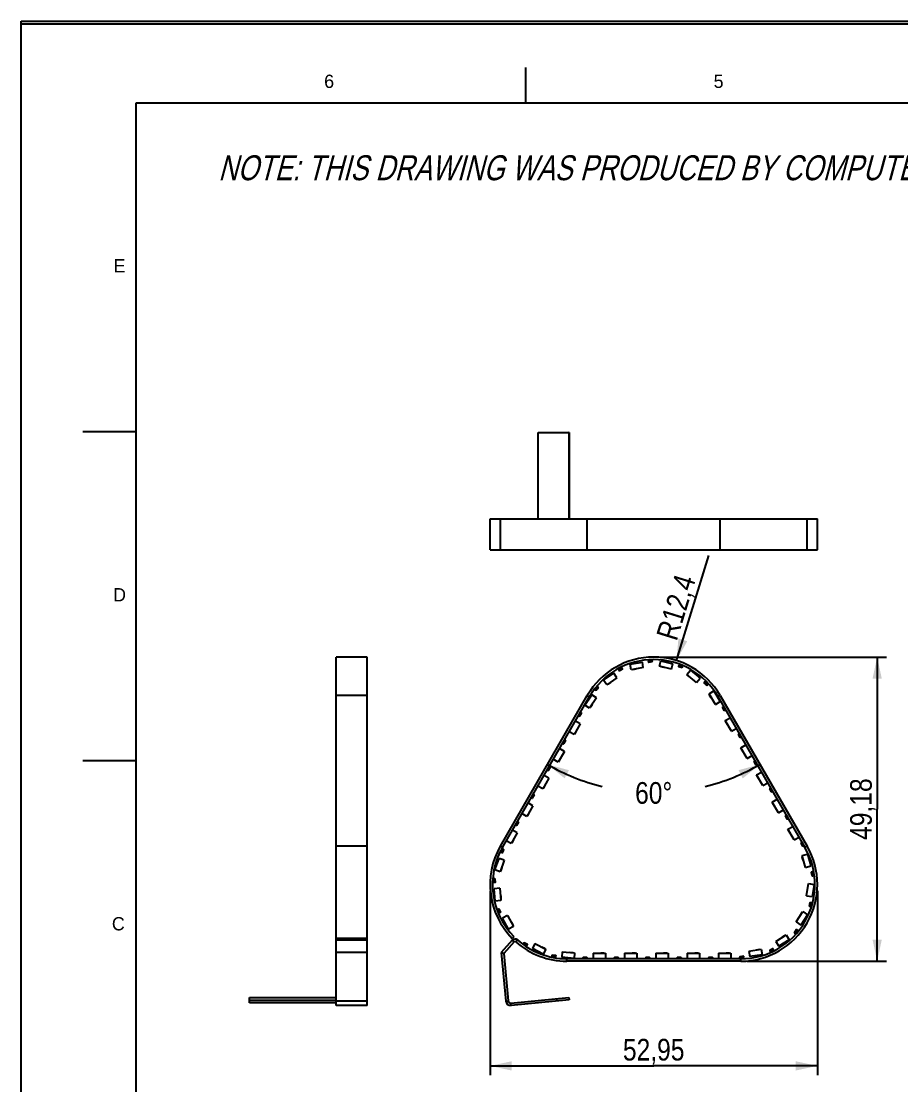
# Model space of a CAD drawing. Header units: millimetres. Extents: x 0 to 432, y 0 to 279.
# Drawn here: x 0 to 142.3, y 107.4 to 279.4 of the extents above; entities that cross this region are included whole.
import ezdxf

# ---------------------------------------------------------------- set-up
doc = ezdxf.new("R2010")
doc.units = ezdxf.units.MM
doc.header["$LTSCALE"] = 23.749
doc.layers.get('0').update_dxf_attribs({"linetype": 'CONTINUOUS'})
doc.styles.get("Standard").update_dxf_attribs({"font": 'txt', "width": 0.85})
doc.styles.add('TEXTSTYLE_2', font='txt', dxfattribs={"width": 0.8})
doc.styles.add('TEXTSTYLE_3', font='txt')
doc.dimstyles.new('DIMSTYLE_1', dxfattribs={"dimtxt": 3.5, "dimasz": 3.5, "dimexe": 0.18, "dimexo": 0.0625, "dimgap": 0.09, "dimtad": 1, "dimdsep": 46, "dimtxsty": 'STANDARD', "dimblk": '_FILLED', "dimblk1": '_FILLED', "dimblk2": '_FILLED', "dimcen": 0.09, "dimadec": 0, "dimazin": 0, "dimtp": 0.01, "dimtm": 0.01, "dimtfac": 1, "dimtofl": 0, "dimtmove": 0, "dimatfit": 3, "dimldrblk": '_FILLED', "dimfxl": 1, "dimtolj": 1, "dimarcsym": 0})
doc.dimstyles.new('DIMSTYLE_2', dxfattribs={"dimtxt": 3.5, "dimasz": 3.5, "dimexe": 0.18, "dimexo": 0.0625, "dimgap": 0.09, "dimtad": 0, "dimtih": 1, "dimtoh": 1, "dimdec": 1, "dimdsep": 46, "dimtxsty": 'STANDARD', "dimblk": '_FILLED', "dimblk1": '_FILLED', "dimblk2": '_FILLED', "dimcen": 0.09, "dimadec": 0, "dimazin": 0, "dimtp": 0.5, "dimtm": 0.5, "dimtfac": 1, "dimtdec": 1, "dimtofl": 0, "dimtmove": 0, "dimatfit": 3, "dimldrblk": '_FILLED', "dimfxl": 1, "dimtolj": 1, "dimarcsym": 0})
doc.dimstyles.new('DIMSTYLE_3', dxfattribs={"dimtxt": 3.5, "dimasz": 3.5, "dimexe": 0.18, "dimexo": 0.0625, "dimgap": 0.09, "dimtad": 1, "dimdsep": 46, "dimtxsty": 'STANDARD', "dimblk": '_FILLED', "dimblk1": '_FILLED', "dimblk2": '_FILLED', "dimcen": 0.09, "dimadec": 0, "dimazin": 0, "dimtp": 0.01, "dimtm": 0.01, "dimtfac": 1, "dimtofl": 0, "dimtmove": 0, "dimatfit": 3, "dimldrblk": '_FILLED', "dimfxl": 1, "dimtolj": 1, "dimarcsym": 0})

# ---------------------------------------------------------------- blocks, each defined once
blk = doc.blocks.new('_FILLED')
at = {"color": 0, "linetype": 'BYBLOCK'}
blk.add_solid([(0, 0), (-1, 0.214), (-1, -0.214)], dxfattribs=at)
blk = doc.blocks.new('*D0')
at = {"color": 2, "linetype": 'CONTINUOUS'}
for p, q in [((75.83, 138.81), (75.83, 108.98)), ((128.78, 138.81), (128.78, 108.98)), ((75.83, 110.48), (102.3, 110.48)), ((128.78, 110.48), (102.3, 110.48))]:
    blk.add_line(p, q, dxfattribs=at)
at = {"color": 2, "linetype": 'CONTINUOUS', "xscale": 3.5, "yscale": 3.5, "zscale": 3.5, "rotation": 180}
blk.add_blockref('_FILLED', (75.83, 110.48), dxfattribs=at)
at = {"color": 2, "linetype": 'CONTINUOUS', "xscale": 3.5, "yscale": 3.5, "zscale": 3.5}
blk.add_blockref('_FILLED', (128.78, 110.48), dxfattribs=at)
at = {"color": 2, "linetype": 'CONTINUOUS', "insert": (102.3, 114.85), "char_height": 3.5, "width": 14.875, "attachment_point": 2, "line_spacing_factor": 0.9}
blk.add_mtext('52,95', dxfattribs=at)
blk = doc.blocks.new('*D1')
at = {"color": 2, "linetype": 'CONTINUOUS'}
for p, q in [((103.3, 176.59), (139.95, 176.59)), ((138.45, 176.59), (138.45, 152)), ((138.45, 127.41), (138.45, 152)), ((117.38, 127.41), (139.95, 127.41))]:
    blk.add_line(p, q, dxfattribs=at)
at = {"color": 2, "linetype": 'CONTINUOUS', "xscale": 3.5, "yscale": 3.5, "zscale": 3.5}
for p, rotation in [((138.45, 176.59), 90), ((138.45, 127.41), 270)]:
    blk.add_blockref('_FILLED', p, dxfattribs=dict(at, rotation=rotation))
at = {"color": 2, "linetype": 'CONTINUOUS', "insert": (134.08, 152), "char_height": 3.5, "width": 14.875, "attachment_point": 2, "rotation": 90, "line_spacing_factor": 0.9}
blk.add_mtext('49,18', dxfattribs=at)
blk = doc.blocks.new('*D2')
at = {"color": 2, "linetype": 'CONTINUOUS'}
for start, end in [(240, 255.9514), (284.0486, 300)]:
    blk.add_arc((102.3, 188.99), 34.36, start, end, dxfattribs=at)
for points in [[(88.58, 158.3), (85.12, 159.23), (87.9, 156.97)], [(116.71, 156.97), (119.49, 159.23), (116.03, 158.3)]]:
    blk.add_solid(points, dxfattribs=at)
at = {"color": 2, "linetype": 'CONTINUOUS', "insert": (102.3, 156.37), "char_height": 3.5, "width": 8.2833, "attachment_point": 2, "line_spacing_factor": 0.9}
blk.add_mtext('60\\Fgdt;{\\Fgdt;~}', dxfattribs=at)
blk = doc.blocks.new('*D3')
at = {"color": 2, "linetype": 'CONTINUOUS'}
blk.add_line((105.98, 176.03), (111.24, 192.99), dxfattribs=at)
at = {"color": 2, "linetype": 'CONTINUOUS', "xscale": 3.5, "yscale": 3.5, "zscale": 3.5, "rotation": 252.756915064}
blk.add_blockref('_FILLED', (105.98, 176.03), dxfattribs=at)
at = {"color": 2, "linetype": 'CONTINUOUS', "insert": (102.66, 180.08), "char_height": 3.5, "width": 14.875, "attachment_point": 1, "rotation": 72.7569, "line_spacing_factor": 0.9}
blk.add_mtext('R12,4', dxfattribs=at)

msp = doc.modelspace()

# ---------------------------------------------------------------- linework, layer by layer
at = {"color": 7, "linetype": 'CONTINUOUS'}
for p, q in [((0, 0), (0, 279.4)), ((0, 279.4), (431.8, 279.4)), ((0, 279), (420, 279)), ((81.566, 271.94), (81.566, 266.198)), ((18.566, 15.198), (18.566, 266.198)), ((18.566, 266.198), (400.766, 266.198)), ((18.566, 212.998), (9.953, 212.998)), ((88.607, 212.923), (88.569, 212.923)), ((88.607, 212.923), (88.607, 198.923)), ((98.492, 175.431), (100.463, 175.773)), ((98.647, 174.535), (98.492, 175.431)), ((100.618, 174.876), (100.463, 175.773)), ((101.45, 175.929), (102.042, 176.031)), ((101.45, 175.929), (101.479, 175.761)), ((102.024, 176.043), (101.463, 175.946)), ((101.497, 175.749), (101.463, 175.946)), ((102.071, 175.863), (101.479, 175.761)), ((101.497, 175.749), (102.058, 175.846)), ((102.046, 175.842), (101.789, 175.797)), ((101.789, 175.799), (101.789, 175.797)), ((101.792, 175.8), (101.793, 175.798)), ((101.854, 175.811), (101.854, 175.809)), ((101.886, 175.816), (101.887, 175.814)), ((102.024, 176.043), (102.058, 175.846)), ((102.071, 175.863), (102.042, 176.031)), ((102.042, 175.843), (102.043, 175.841)), ((102.045, 175.844), (102.046, 175.842)), ((103.25, 175.121), (103.479, 176.002)), ((103.479, 176.002), (105.415, 175.498)), ((105.186, 174.617), (105.415, 175.498)), ((94.186, 172.851), (95.84, 173.976)), ((96.352, 173.224), (95.84, 173.976)), ((96.675, 174.526), (97.171, 174.864)), ((96.675, 174.526), (96.77, 174.386)), ((97.15, 174.868), (96.679, 174.547)), ((96.791, 174.382), (96.679, 174.547)), ((97.266, 174.723), (96.77, 174.386)), ((96.791, 174.382), (97.262, 174.702)), ((97.036, 174.549), (97.038, 174.547)), ((97.253, 174.693), (97.038, 174.547)), ((97.039, 174.55), (97.04, 174.549)), ((97.091, 174.586), (97.092, 174.584)), ((97.118, 174.604), (97.119, 174.603)), ((97.15, 174.868), (97.262, 174.702)), ((97.266, 174.723), (97.171, 174.864)), ((97.249, 174.693), (97.25, 174.691)), ((97.251, 174.695), (97.253, 174.693)), ((100.618, 174.876), (98.647, 174.535)), ((98.887, 174.546), (98.882, 174.575)), ((99.387, 174.633), (98.887, 174.546)), ((99.387, 174.633), (99.382, 174.662)), ((105.186, 174.617), (103.25, 175.121)), ((103.473, 175.032), (103.481, 175.061)), ((103.965, 174.904), (103.473, 175.032)), ((103.965, 174.904), (103.972, 174.933)), ((106.379, 175.232), (106.336, 175.067)), ((106.917, 174.916), (106.336, 175.067)), ((106.347, 175.049), (106.397, 175.243)), ((106.347, 175.049), (106.898, 174.906)), ((106.379, 175.232), (106.959, 175.081)), ((106.949, 175.099), (106.397, 175.243)), ((106.634, 174.974), (106.633, 174.972)), ((106.885, 174.907), (106.633, 174.972)), ((106.637, 174.973), (106.637, 174.972)), ((106.698, 174.958), (106.697, 174.956)), ((106.73, 174.949), (106.729, 174.948)), ((106.882, 174.91), (106.882, 174.908)), ((106.886, 174.909), (106.885, 174.907)), ((106.949, 175.099), (106.898, 174.906)), ((106.917, 174.916), (106.959, 175.081)), ((107.684, 173.753), (108.256, 174.46)), ((109.238, 172.494), (107.684, 173.753)), ((108.256, 174.46), (109.811, 173.201)), ((94.698, 172.098), (94.186, 172.851)), ((96.352, 173.224), (94.698, 172.098)), ((94.912, 172.208), (94.895, 172.232)), ((95.332, 172.493), (94.912, 172.208)), ((95.332, 172.493), (95.315, 172.518)), ((107.85, 173.58), (107.869, 173.603)), ((108.245, 173.26), (107.85, 173.58)), ((108.245, 173.26), (108.264, 173.283)), ((109.238, 172.494), (109.811, 173.201)), ((110.579, 172.561), (110.472, 172.428)), ((110.938, 172.051), (110.472, 172.428)), ((110.474, 172.407), (110.6, 172.563)), ((110.474, 172.407), (110.917, 172.049)), ((110.579, 172.561), (111.045, 172.183)), ((111.043, 172.204), (110.6, 172.563)), ((110.705, 172.221), (110.703, 172.219)), ((110.905, 172.055), (110.703, 172.219)), ((110.707, 172.219), (110.706, 172.217)), ((110.756, 172.179), (110.754, 172.178)), ((110.781, 172.159), (110.78, 172.157)), ((110.904, 172.059), (110.903, 172.058)), ((110.907, 172.057), (110.905, 172.055)), ((111.043, 172.204), (110.917, 172.049)), ((110.938, 172.051), (111.045, 172.183)), ((91.176, 168.821), (92.288, 170.483)), ((91.565, 170.388), (91.912, 170.188)), ((93.044, 169.977), (92.288, 170.483)), ((93.169, 171.801), (92.852, 171.327)), ((93.018, 171.216), (92.852, 171.327)), ((92.856, 171.306), (93.19, 171.805)), ((92.856, 171.306), (92.997, 171.212)), ((93.331, 171.71), (92.997, 171.212)), ((93.018, 171.216), (93.335, 171.69)), ((93.169, 171.801), (93.335, 171.69)), ((93.183, 171.462), (93.185, 171.461)), ((93.329, 171.678), (93.185, 171.461)), ((93.185, 171.465), (93.187, 171.464)), ((93.331, 171.71), (93.19, 171.805)), ((93.22, 171.517), (93.221, 171.516)), ((93.238, 171.545), (93.24, 171.543)), ((93.326, 171.676), (93.328, 171.675)), ((93.328, 171.679), (93.329, 171.678)), ((111.248, 170.635), (112.023, 171.111)), ((112.296, 168.931), (111.248, 170.635)), ((111.347, 170.416), (111.372, 170.432)), ((111.613, 169.984), (111.347, 170.416)), ((112.023, 171.111), (113.071, 169.408)), ((113.043, 170.388), (112.696, 170.188)), ((77.839, 145.813), (91.912, 170.188)), ((91.932, 168.315), (91.176, 168.821)), ((93.044, 169.977), (91.932, 168.315)), ((92.372, 168.919), (92.089, 168.496)), ((92.372, 168.919), (92.347, 168.935)), ((111.613, 169.984), (111.639, 169.999)), ((112.296, 168.931), (113.071, 169.408)), ((112.696, 170.188), (126.769, 145.813)), ((113.432, 168.439), (113.602, 168.543)), ((113.582, 168.548), (113.437, 168.459)), ((113.582, 168.548), (113.896, 168.037)), ((113.901, 168.058), (113.602, 168.543)), ((90.15, 167.106), (90.45, 167.625)), ((90.15, 167.106), (90.297, 167.021)), ((90.317, 167.026), (90.157, 167.119)), ((90.597, 167.54), (90.297, 167.021)), ((90.317, 167.026), (90.602, 167.52)), ((90.442, 167.612), (90.602, 167.52)), ((90.597, 167.54), (90.45, 167.625)), ((90.466, 167.283), (90.467, 167.282)), ((90.597, 167.507), (90.467, 167.282)), ((90.467, 167.286), (90.469, 167.285)), ((90.499, 167.34), (90.5, 167.339)), ((90.515, 167.369), (90.517, 167.368)), ((90.594, 167.506), (90.596, 167.505)), ((90.596, 167.508), (90.597, 167.507)), ((92.089, 168.496), (92.064, 168.513)), ((113.432, 168.439), (113.731, 167.953)), ((113.751, 167.948), (113.437, 168.459)), ((113.588, 168.186), (113.586, 168.185)), ((113.722, 167.963), (113.586, 168.185)), ((113.589, 168.183), (113.588, 168.182)), ((113.622, 168.13), (113.62, 168.129)), ((113.639, 168.102), (113.638, 168.101)), ((113.722, 167.967), (113.72, 167.966)), ((113.724, 167.964), (113.722, 167.963)), ((113.901, 168.058), (113.731, 167.953)), ((113.751, 167.948), (113.896, 168.037)), ((90.425, 165.792), (89.425, 164.06)), ((90.425, 165.792), (89.637, 166.247)), ((113.876, 166.324), (114.665, 166.779)), ((114.876, 164.592), (113.876, 166.324)), ((113.97, 166.103), (113.995, 166.118)), ((114.224, 165.663), (113.97, 166.103)), ((114.224, 165.663), (114.249, 165.678)), ((89.425, 164.06), (88.637, 164.515)), ((89.569, 164.251), (89.544, 164.266)), ((89.823, 164.691), (89.569, 164.251)), ((89.823, 164.691), (89.798, 164.706)), ((114.876, 164.592), (115.665, 165.047)), ((115.999, 164.068), (116.159, 164.161)), ((115.999, 164.068), (116.284, 163.575)), ((116.152, 164.174), (116.004, 164.089)), ((116.304, 163.569), (116.004, 164.089)), ((116.147, 163.811), (116.145, 163.81)), ((116.275, 163.585), (116.145, 163.81)), ((116.149, 163.809), (116.147, 163.808)), ((116.152, 164.174), (116.452, 163.654)), ((116.18, 163.754), (116.178, 163.753)), ((116.197, 163.726), (116.195, 163.725)), ((116.276, 163.589), (116.274, 163.588)), ((116.277, 163.586), (116.275, 163.585)), ((116.444, 163.667), (116.284, 163.575)), ((116.304, 163.569), (116.452, 163.654)), ((87.851, 161.334), (87.062, 161.789)), ((87.575, 162.647), (87.875, 163.167)), ((87.575, 162.647), (87.723, 162.562)), ((87.743, 162.568), (87.583, 162.66)), ((88.023, 163.082), (87.723, 162.562)), ((87.743, 162.568), (88.028, 163.061)), ((87.868, 163.154), (88.028, 163.061)), ((88.023, 163.082), (87.875, 163.167)), ((87.891, 162.825), (87.893, 162.824)), ((88.023, 163.049), (87.893, 162.824)), ((87.893, 162.828), (87.895, 162.827)), ((87.924, 162.882), (87.926, 162.881)), ((87.941, 162.91), (87.943, 162.909)), ((88.02, 163.047), (88.022, 163.046)), ((88.022, 163.05), (88.023, 163.049)), ((116.413, 161.93), (117.202, 162.385)), ((117.413, 160.198), (116.413, 161.93)), ((116.507, 161.709), (116.533, 161.724)), ((116.761, 161.269), (116.507, 161.709)), ((86.851, 159.602), (86.062, 160.057)), ((87.851, 161.334), (86.851, 159.602)), ((87.249, 160.233), (86.995, 159.793)), ((87.249, 160.233), (87.224, 160.248)), ((116.761, 161.269), (116.787, 161.284)), ((117.413, 160.198), (118.202, 160.653)), ((18.566, 159.798), (9.953, 159.798)), ((85.075, 158.317), (85.375, 158.837)), ((85.075, 158.317), (85.223, 158.232)), ((85.243, 158.238), (85.083, 158.33)), ((85.523, 158.752), (85.223, 158.232)), ((85.243, 158.238), (85.528, 158.731)), ((85.368, 158.824), (85.528, 158.731)), ((85.523, 158.752), (85.375, 158.837)), ((85.391, 158.495), (85.393, 158.494)), ((85.523, 158.719), (85.393, 158.494)), ((85.393, 158.497), (85.395, 158.496)), ((85.424, 158.552), (85.426, 158.551)), ((85.441, 158.58), (85.443, 158.579)), ((85.52, 158.717), (85.522, 158.716)), ((85.522, 158.72), (85.523, 158.719)), ((86.995, 159.793), (86.97, 159.808)), ((118.536, 159.674), (118.696, 159.767)), ((118.536, 159.674), (118.821, 159.181)), ((118.689, 159.78), (118.541, 159.695)), ((118.841, 159.175), (118.541, 159.695)), ((118.684, 159.417), (118.682, 159.416)), ((118.813, 159.191), (118.682, 159.416)), ((118.686, 159.414), (118.684, 159.413)), ((118.689, 159.78), (118.989, 159.26)), ((118.717, 159.36), (118.715, 159.359)), ((118.734, 159.332), (118.732, 159.331)), ((118.813, 159.195), (118.811, 159.194)), ((118.814, 159.192), (118.813, 159.191)), ((118.981, 159.273), (118.821, 159.181)), ((118.841, 159.175), (118.989, 159.26)), ((85.351, 157.004), (84.351, 155.272)), ((85.351, 157.004), (84.562, 157.459)), ((118.951, 157.536), (119.739, 157.991)), ((119.951, 155.804), (118.951, 157.536)), ((119.044, 157.315), (119.07, 157.33)), ((119.298, 156.875), (119.044, 157.315)), ((119.298, 156.875), (119.324, 156.89)), ((84.351, 155.272), (83.562, 155.727)), ((84.495, 155.463), (84.47, 155.478)), ((84.749, 155.903), (84.495, 155.463)), ((84.749, 155.903), (84.724, 155.918)), ((119.951, 155.804), (120.739, 156.259)), ((121.073, 155.28), (121.233, 155.372)), ((121.073, 155.28), (121.358, 154.786)), ((121.226, 155.385), (121.078, 155.3)), ((121.378, 154.781), (121.078, 155.3)), ((121.221, 155.023), (121.22, 155.022)), ((121.35, 154.797), (121.22, 155.022)), ((121.223, 155.02), (121.221, 155.019)), ((121.226, 155.385), (121.526, 154.866)), ((121.254, 154.966), (121.252, 154.965)), ((121.271, 154.937), (121.269, 154.936)), ((121.35, 154.8), (121.348, 154.799)), ((121.351, 154.798), (121.35, 154.797)), ((121.518, 154.879), (121.358, 154.786)), ((121.378, 154.781), (121.526, 154.866)), ((82.501, 153.859), (82.801, 154.378)), ((82.501, 153.859), (82.649, 153.774)), ((82.669, 153.779), (82.509, 153.872)), ((82.949, 154.293), (82.649, 153.774)), ((82.669, 153.779), (82.954, 154.273)), ((82.794, 154.365), (82.954, 154.273)), ((82.949, 154.293), (82.801, 154.378)), ((82.817, 154.036), (82.819, 154.035)), ((82.949, 154.26), (82.819, 154.035)), ((82.819, 154.039), (82.821, 154.038)), ((82.85, 154.093), (82.852, 154.092)), ((82.867, 154.122), (82.869, 154.121)), ((82.946, 154.259), (82.948, 154.258)), ((82.947, 154.261), (82.949, 154.26)), ((121.488, 153.142), (122.276, 153.597)), ((122.488, 151.41), (121.488, 153.142)), ((82.776, 152.545), (81.776, 150.813)), ((82.175, 151.444), (81.921, 151.004)), ((82.776, 152.545), (81.988, 153)), ((82.175, 151.444), (82.149, 151.459)), ((121.581, 152.921), (121.607, 152.935)), ((121.835, 152.481), (121.581, 152.921)), ((121.835, 152.481), (121.861, 152.496)), ((122.488, 151.41), (123.276, 151.865)), ((79.964, 149.464), (80.264, 149.984)), ((80.412, 149.899), (80.112, 149.379)), ((80.132, 149.385), (80.417, 149.879)), ((80.257, 149.971), (80.417, 149.879)), ((80.412, 149.899), (80.264, 149.984)), ((80.28, 149.642), (80.282, 149.641)), ((80.412, 149.866), (80.282, 149.641)), ((80.282, 149.645), (80.284, 149.644)), ((80.313, 149.699), (80.315, 149.698)), ((80.33, 149.727), (80.331, 149.726)), ((80.409, 149.864), (80.411, 149.863)), ((80.41, 149.867), (80.412, 149.866)), ((81.776, 150.813), (80.988, 151.268)), ((81.921, 151.004), (81.895, 151.019)), ((123.61, 150.886), (123.77, 150.978)), ((123.61, 150.886), (123.895, 150.392)), ((123.763, 150.991), (123.615, 150.906)), ((123.915, 150.386), (123.615, 150.906)), ((123.758, 150.629), (123.757, 150.628)), ((123.887, 150.402), (123.757, 150.628)), ((123.76, 150.626), (123.758, 150.625)), ((123.763, 150.991), (124.063, 150.471)), ((123.791, 150.572), (123.789, 150.571)), ((123.808, 150.543), (123.806, 150.542)), ((123.887, 150.406), (123.885, 150.405)), ((123.888, 150.403), (123.887, 150.402)), ((124.055, 150.484), (123.895, 150.392)), ((123.915, 150.386), (124.063, 150.471)), ((80.239, 148.151), (79.239, 146.419)), ((80.239, 148.151), (79.451, 148.606)), ((79.964, 149.464), (80.112, 149.379)), ((80.132, 149.385), (79.972, 149.477)), ((124.023, 148.748), (124.812, 149.202)), ((125.02, 147.014), (124.023, 148.748)), ((124.116, 148.527), (124.141, 148.542)), ((124.369, 148.086), (124.116, 148.527)), ((124.369, 148.086), (124.395, 148.101)), ((79.239, 146.419), (78.451, 146.874)), ((79.384, 146.61), (79.358, 146.625)), ((79.638, 147.05), (79.384, 146.61)), ((79.638, 147.05), (79.612, 147.065)), ((125.02, 147.014), (125.809, 147.468)), ((126.141, 146.488), (126.315, 146.588)), ((126.141, 146.488), (126.425, 145.994)), ((126.294, 146.594), (126.147, 146.509)), ((126.446, 145.989), (126.147, 146.509)), ((126.289, 146.231), (126.287, 146.23)), ((126.417, 146.005), (126.287, 146.23)), ((126.291, 146.228), (126.289, 146.227)), ((126.294, 146.594), (126.593, 146.073)), ((126.322, 146.174), (126.32, 146.173)), ((77.493, 146.013), (77.839, 145.813)), ((77.829, 145.527), (77.633, 144.992)), ((77.82, 144.923), (77.633, 144.992)), ((77.641, 144.973), (77.848, 145.536)), ((77.801, 144.914), (77.641, 144.973)), ((78.008, 145.477), (77.801, 144.914)), ((77.82, 144.923), (78.017, 145.458)), ((77.829, 145.527), (78.017, 145.458)), ((78.008, 145.477), (77.848, 145.536)), ((77.923, 145.201), (77.925, 145.201)), ((77.924, 145.205), (77.926, 145.204)), ((78.014, 145.445), (77.925, 145.201)), ((77.945, 145.263), (77.947, 145.263)), ((77.957, 145.294), (77.959, 145.293)), ((78.011, 145.443), (78.013, 145.442)), ((78.012, 145.446), (78.014, 145.445)), ((126.304, 144.491), (127.18, 144.736)), ((126.841, 142.565), (126.304, 144.491)), ((126.338, 146.146), (126.337, 146.145)), ((126.417, 146.009), (126.415, 146.008)), ((126.419, 146.006), (126.417, 146.005)), ((126.599, 146.094), (126.425, 145.994)), ((126.446, 145.989), (126.593, 146.073)), ((127.116, 146.013), (126.769, 145.813)), ((127.18, 144.736), (127.718, 142.809)), ((76.593, 142.162), (77.282, 144.039)), ((78.137, 143.725), (77.282, 144.039)), ((78.137, 143.725), (77.447, 141.848)), ((126.339, 144.254), (126.368, 144.262)), ((126.476, 143.764), (126.339, 144.254)), ((126.476, 143.764), (126.504, 143.772)), ((126.841, 142.565), (127.718, 142.809)), ((77.447, 141.848), (76.593, 142.162)), ((77.557, 142.061), (77.529, 142.072)), ((77.732, 142.538), (77.557, 142.061)), ((77.732, 142.538), (77.704, 142.548)), ((127.798, 141.778), (127.991, 141.832)), ((127.798, 141.778), (127.951, 141.229)), ((127.972, 141.842), (127.809, 141.796)), ((127.97, 141.218), (127.809, 141.796)), ((127.878, 141.492), (127.876, 141.492)), ((127.946, 141.241), (127.876, 141.492)), ((127.879, 141.489), (127.877, 141.488)), ((127.896, 141.429), (127.894, 141.428)), ((127.904, 141.397), (127.902, 141.396)), ((127.947, 141.245), (127.945, 141.244)), ((127.948, 141.242), (127.946, 141.241)), ((128.144, 141.283), (127.951, 141.229)), ((127.97, 141.218), (128.134, 141.264)), ((127.972, 141.842), (128.134, 141.264)), ((128.144, 141.283), (127.991, 141.832)), ((76.408, 140.718), (76.607, 140.732)), ((76.408, 140.718), (76.448, 140.149)), ((76.591, 140.746), (76.421, 140.734)), ((76.464, 140.135), (76.421, 140.734)), ((76.648, 140.164), (76.448, 140.149)), ((76.634, 140.148), (76.464, 140.135)), ((76.591, 140.746), (76.634, 140.148)), ((76.648, 140.164), (76.607, 140.732)), ((76.608, 140.719), (76.61, 140.719)), ((76.608, 140.716), (76.61, 140.716)), ((76.61, 140.719), (76.629, 140.46)), ((76.62, 140.558), (76.622, 140.558)), ((76.622, 140.525), (76.624, 140.525)), ((76.626, 140.463), (76.628, 140.463)), ((76.627, 140.46), (76.629, 140.46)), ((127.043, 137.994), (127.35, 139.97)), ((127.206, 139.238), (127.284, 139.74)), ((127.284, 139.74), (127.313, 139.735)), ((127.35, 139.97), (128.249, 139.831)), ((128.249, 139.831), (127.942, 137.854)), ((77.429, 139.202), (76.521, 139.137)), ((76.664, 137.142), (76.521, 139.137)), ((77.429, 139.202), (77.572, 137.207)), ((77.548, 137.953), (77.518, 137.951)), ((77.548, 137.953), (77.584, 137.447)), ((127.043, 137.994), (127.942, 137.854)), ((127.206, 139.238), (127.235, 139.233)), ((77.572, 137.207), (76.664, 137.142)), ((77.584, 137.447), (77.555, 137.445)), ((127.589, 136.882), (127.502, 136.319)), ((127.502, 136.332), (127.541, 136.589)), ((127.504, 136.335), (127.502, 136.335)), ((127.504, 136.332), (127.502, 136.332)), ((127.699, 136.288), (127.502, 136.319)), ((127.514, 136.302), (127.606, 136.895)), ((127.514, 136.302), (127.682, 136.276)), ((127.528, 136.491), (127.526, 136.492)), ((127.533, 136.524), (127.531, 136.524)), ((127.543, 136.589), (127.541, 136.589)), ((127.543, 136.586), (127.541, 136.586)), ((127.589, 136.882), (127.787, 136.851)), ((127.774, 136.869), (127.606, 136.895)), ((127.774, 136.869), (127.682, 136.276)), ((127.699, 136.288), (127.787, 136.851)), ((77.091, 135.75), (77.266, 135.846)), ((77.091, 135.75), (77.363, 135.25)), ((77.246, 135.852), (77.097, 135.771)), ((77.383, 135.244), (77.097, 135.771)), ((77.246, 135.852), (77.532, 135.325)), ((77.538, 135.345), (77.266, 135.846)), ((77.273, 135.834), (77.274, 135.835)), ((77.274, 135.835), (77.399, 135.607)), ((77.274, 135.831), (77.276, 135.832)), ((77.35, 135.693), (77.351, 135.694)), ((77.538, 135.345), (77.363, 135.25)), ((77.365, 135.664), (77.367, 135.665)), ((77.532, 135.325), (77.383, 135.244)), ((77.395, 135.609), (77.397, 135.61)), ((77.397, 135.606), (77.399, 135.607)), ((78.647, 134.792), (77.847, 134.358)), ((78.802, 132.6), (77.847, 134.358)), ((78.647, 134.792), (79.602, 133.035)), ((125.337, 133.749), (126.433, 135.422)), ((126, 134.814), (126.278, 135.239)), ((126, 134.814), (126.025, 134.797)), ((127.195, 134.923), (126.099, 133.25)), ((126.278, 135.239), (126.303, 135.222)), ((126.433, 135.422), (127.195, 134.923)), ((79.602, 133.035), (78.802, 132.6)), ((79.272, 133.704), (79.245, 133.69)), ((79.272, 133.704), (79.514, 133.258)), ((79.514, 133.258), (79.488, 133.244)), ((125.375, 132.51), (125.063, 132.034)), ((125.067, 132.013), (125.396, 132.515)), ((125.538, 132.422), (125.209, 131.92)), ((125.337, 133.749), (126.099, 133.25)), ((125.375, 132.51), (125.543, 132.401)), ((125.538, 132.422), (125.396, 132.515)), ((50.931, 120.247), (50.931, 131.096)), ((55.931, 130.997), (50.931, 130.997)), ((55.931, 130.798), (50.931, 130.798)), ((52.431, 131.096), (52.431, 130.997)), ((54.431, 130.997), (54.431, 131.096)), ((55.931, 120.247), (55.931, 131.096)), ((79.413, 130.798), (77.623, 128.81)), ((79.412, 131.096), (79.697, 131.377)), ((79.71, 130.531), (79.413, 130.798)), ((79.992, 130.546), (80.258, 130.845)), ((122.03, 130.587), (123.719, 131.658)), ((124.207, 130.889), (122.517, 129.819)), ((123.073, 131.284), (123.502, 131.556)), ((123.073, 131.284), (123.089, 131.259)), ((123.502, 131.556), (123.518, 131.531)), ((123.719, 131.658), (124.207, 130.889)), ((125.23, 131.924), (125.063, 132.034)), ((125.067, 132.013), (125.209, 131.92)), ((125.068, 132.046), (125.211, 132.263)), ((125.07, 132.045), (125.068, 132.046)), ((125.072, 132.047), (125.07, 132.048)), ((125.159, 132.18), (125.157, 132.181)), ((125.177, 132.207), (125.175, 132.208)), ((125.211, 132.259), (125.209, 132.261)), ((125.213, 132.262), (125.211, 132.263)), ((125.23, 131.924), (125.543, 132.401)), ((81.336, 130.389), (81.258, 130.238)), ((81.79, 129.961), (81.258, 130.238)), ((81.264, 130.218), (81.356, 130.395)), ((81.264, 130.218), (81.769, 129.954)), ((81.336, 130.389), (81.868, 130.112)), ((81.862, 130.132), (81.356, 130.395)), ((81.368, 130.389), (81.369, 130.391)), ((81.369, 130.391), (81.6, 130.271)), ((81.371, 130.387), (81.372, 130.389)), ((81.511, 130.314), (81.512, 130.316)), ((81.54, 130.299), (81.541, 130.301)), ((81.596, 130.27), (81.597, 130.272)), ((81.599, 130.269), (81.6, 130.271)), ((81.862, 130.132), (81.769, 129.954)), ((81.868, 130.112), (81.79, 129.961)), ((83.09, 130.293), (82.67, 129.486)), ((84.444, 128.562), (82.67, 129.486)), ((83.09, 130.293), (84.864, 129.369)), ((84.216, 129.74), (84.202, 129.714)), ((84.216, 129.74), (84.667, 129.505)), ((84.864, 129.369), (84.444, 128.562)), ((84.667, 129.505), (84.653, 129.479)), ((117.708, 129.057), (119.687, 129.347)), ((117.708, 129.057), (117.84, 128.157)), ((118.945, 129.269), (119.447, 129.342)), ((118.945, 129.269), (118.949, 129.239)), ((119.447, 129.342), (119.452, 129.313)), ((119.687, 129.347), (119.819, 128.447)), ((121.067, 129.119), (121.573, 129.44)), ((121.067, 129.119), (121.158, 128.975)), ((121.553, 129.444), (121.071, 129.139)), ((121.178, 128.97), (121.071, 129.139)), ((121.081, 129.148), (121.301, 129.287)), ((121.082, 129.146), (121.081, 129.148)), ((121.085, 129.148), (121.084, 129.15)), ((121.664, 129.296), (121.158, 128.975)), ((121.178, 128.97), (121.66, 129.276)), ((121.219, 129.233), (121.218, 129.234)), ((121.246, 129.25), (121.245, 129.252)), ((121.299, 129.284), (121.298, 129.286)), ((121.302, 129.286), (121.301, 129.287)), ((121.553, 129.444), (121.66, 129.276)), ((121.573, 129.44), (121.664, 129.296)), ((122.03, 130.587), (122.517, 129.819)), ((55.931, 128.81), (50.931, 128.81)), ((77.623, 128.81), (78.378, 120.97)), ((78.038, 128.673), (77.623, 128.81)), ((85.851, 128.358), (85.837, 128.189)), ((86.435, 128.138), (85.837, 128.189)), ((85.851, 128.172), (85.868, 128.372)), ((85.851, 128.358), (86.449, 128.308)), ((85.851, 128.172), (86.419, 128.125)), ((86.436, 128.324), (85.868, 128.372)), ((85.881, 128.373), (86.14, 128.351)), ((85.881, 128.371), (85.881, 128.373)), ((85.884, 128.37), (85.884, 128.372)), ((86.041, 128.357), (86.042, 128.359)), ((86.074, 128.354), (86.074, 128.356)), ((86.137, 128.349), (86.137, 128.351)), ((86.14, 128.349), (86.14, 128.351)), ((86.436, 128.324), (86.419, 128.125)), ((86.449, 128.308), (86.435, 128.138)), ((87.507, 128.946), (87.43, 128.04)), ((89.423, 127.872), (87.43, 128.04)), ((87.507, 128.946), (89.499, 128.779)), ((116.377, 127.813), (88.231, 127.813)), ((88.231, 127.413), (88.231, 127.813)), ((88.759, 128.871), (88.756, 128.841)), ((88.759, 128.871), (89.265, 128.828)), ((89.265, 128.828), (89.262, 128.799)), ((89.499, 128.779), (89.423, 127.872)), ((90.895, 127.998), (91.495, 127.998)), ((90.895, 127.998), (90.895, 127.828)), ((91.495, 127.828), (90.895, 127.828)), ((91.48, 128.013), (90.91, 128.013)), ((90.91, 127.828), (90.91, 128.013)), ((90.923, 128.015), (91.183, 128.015)), ((90.923, 128.013), (90.923, 128.015)), ((90.926, 128.013), (90.926, 128.015)), ((91.084, 128.013), (91.084, 128.015)), ((91.117, 128.013), (91.117, 128.015)), ((91.18, 128.013), (91.18, 128.015)), ((91.183, 128.013), (91.183, 128.015)), ((91.48, 128.013), (91.48, 127.828)), ((91.495, 127.998), (91.495, 127.828)), ((92.495, 128.723), (94.495, 128.723)), ((92.495, 128.723), (92.495, 127.813)), ((93.749, 128.753), (94.257, 128.753)), ((93.749, 128.753), (93.749, 128.723)), ((94.257, 128.753), (94.257, 128.723)), ((94.495, 128.723), (94.495, 127.813)), ((95.969, 127.998), (96.569, 127.998)), ((95.969, 127.998), (95.969, 127.828)), ((96.569, 127.828), (95.969, 127.828)), ((96.554, 128.013), (95.984, 128.013)), ((95.984, 127.828), (95.984, 128.013)), ((95.997, 128.015), (96.257, 128.015)), ((95.997, 128.013), (95.997, 128.015)), ((96, 128.013), (96, 128.015)), ((96.158, 128.013), (96.158, 128.015)), ((96.191, 128.013), (96.191, 128.015)), ((96.254, 128.013), (96.254, 128.015)), ((96.257, 128.013), (96.257, 128.015)), ((96.554, 128.013), (96.554, 127.828)), ((96.569, 127.998), (96.569, 127.828)), ((97.569, 128.723), (99.569, 128.723)), ((97.569, 128.723), (97.569, 127.813)), ((98.823, 128.753), (99.331, 128.753)), ((98.823, 128.753), (98.823, 128.723)), ((99.331, 128.753), (99.331, 128.723)), ((99.569, 128.723), (99.569, 127.813)), ((101.043, 127.998), (101.643, 127.998)), ((101.043, 127.998), (101.043, 127.828)), ((101.643, 127.828), (101.043, 127.828)), ((101.628, 128.013), (101.058, 128.013)), ((101.058, 127.828), (101.058, 128.013)), ((101.071, 128.015), (101.331, 128.015)), ((101.071, 128.013), (101.071, 128.015)), ((101.074, 128.013), (101.074, 128.015)), ((101.233, 128.013), (101.233, 128.015)), ((101.265, 128.013), (101.265, 128.015)), ((101.328, 128.013), (101.328, 128.015)), ((101.331, 128.013), (101.331, 128.015)), ((101.628, 128.013), (101.628, 127.828)), ((101.643, 127.998), (101.643, 127.828)), ((102.643, 128.723), (104.643, 128.723)), ((102.643, 128.723), (102.643, 127.813)), ((103.897, 128.753), (104.405, 128.753)), ((103.897, 128.753), (103.897, 128.723)), ((104.405, 128.753), (104.405, 128.723)), ((104.643, 128.723), (104.643, 127.813)), ((106.117, 127.998), (106.717, 127.998)), ((106.117, 127.998), (106.117, 127.828)), ((106.717, 127.828), (106.117, 127.828)), ((106.702, 128.013), (106.132, 128.013)), ((106.132, 127.828), (106.132, 128.013)), ((106.145, 128.015), (106.405, 128.015)), ((106.145, 128.013), (106.145, 128.015)), ((106.149, 128.013), (106.149, 128.015)), ((106.307, 128.013), (106.307, 128.015)), ((106.34, 128.013), (106.34, 128.015)), ((106.402, 128.013), (106.402, 128.015)), ((106.405, 128.013), (106.405, 128.015)), ((106.702, 128.013), (106.702, 127.828)), ((106.717, 127.998), (106.717, 127.828)), ((107.717, 128.723), (109.717, 128.723)), ((107.717, 128.723), (107.717, 127.813)), ((108.971, 128.753), (109.479, 128.753)), ((108.971, 128.753), (108.971, 128.723)), ((109.479, 128.753), (109.479, 128.723)), ((109.717, 128.723), (109.717, 127.813)), ((111.191, 127.998), (111.791, 127.998)), ((111.191, 127.998), (111.191, 127.828)), ((111.791, 127.828), (111.191, 127.828)), ((111.776, 128.013), (111.206, 128.013)), ((111.206, 127.828), (111.206, 128.013)), ((111.219, 128.015), (111.479, 128.015)), ((111.219, 128.013), (111.219, 128.015)), ((111.223, 128.013), (111.223, 128.015)), ((111.381, 128.013), (111.381, 128.015)), ((111.414, 128.013), (111.414, 128.015)), ((111.476, 128.013), (111.476, 128.015)), ((111.479, 128.013), (111.479, 128.015)), ((111.776, 128.013), (111.776, 127.828)), ((111.791, 127.998), (111.791, 127.828)), ((112.791, 128.723), (114.791, 128.723)), ((112.791, 128.723), (112.791, 127.813)), ((114.045, 128.753), (114.553, 128.753)), ((114.045, 128.753), (114.045, 128.723)), ((114.553, 128.753), (114.553, 128.723)), ((114.791, 128.723), (114.791, 127.813)), ((116.23, 128.108), (116.824, 128.195)), ((116.23, 128.108), (116.255, 127.94)), ((116.807, 128.208), (116.243, 128.125)), ((116.272, 127.928), (116.243, 128.125)), ((116.849, 128.027), (116.255, 127.94)), ((116.256, 128.129), (116.513, 128.167)), ((116.256, 128.127), (116.256, 128.129)), ((116.259, 128.128), (116.259, 128.13)), ((116.272, 127.928), (116.836, 128.01)), ((116.377, 127.413), (116.377, 127.813)), ((116.416, 128.151), (116.415, 128.153)), ((116.448, 128.155), (116.448, 128.157)), ((116.51, 128.165), (116.51, 128.166)), ((116.513, 128.165), (116.513, 128.167)), ((116.807, 128.208), (116.836, 128.01)), ((116.824, 128.195), (116.849, 128.027)), ((119.819, 128.447), (117.84, 128.157)), ((36.931, 120.672), (36.931, 121.071)), ((50.931, 120.672), (36.931, 120.672)), ((55.931, 120.97), (50.931, 120.97)), ((78.378, 120.97), (78.776, 121.009)), ((79.251, 120.251), (79.212, 120.649)), ((88.607, 121.152), (79.251, 120.251)), ((86.578, 121.358), (86.617, 120.96)), ((88.569, 121.55), (88.607, 121.152)), ((55.931, 120.247), (50.931, 120.247))]:
    msp.add_line(p, q, dxfattribs=at)
at = {"color": 3, "linetype": 'CONTINUOUS'}
for p, q in [((83.592, 198.923), (83.592, 212.923)), ((83.592, 212.923), (88.569, 212.923)), ((88.569, 212.923), (88.569, 198.923)), ((75.831, 193.923), (75.831, 198.923)), ((75.831, 198.923), (128.777, 198.923)), ((77.493, 193.923), (77.493, 198.923)), ((91.565, 193.923), (91.565, 198.923)), ((113.043, 193.923), (113.043, 198.923)), ((127.116, 193.923), (127.116, 198.923)), ((128.777, 193.923), (128.777, 198.923)), ((75.831, 193.923), (128.777, 193.923)), ((50.931, 131.096), (50.931, 176.588)), ((55.931, 176.588), (50.931, 176.588)), ((55.931, 131.096), (55.931, 176.588)), ((55.931, 170.388), (50.931, 170.388)), ((77.493, 146.013), (91.565, 170.388)), ((113.043, 170.388), (127.116, 146.013)), ((55.931, 146.013), (50.931, 146.013)), ((55.931, 131.096), (50.931, 131.096)), ((79.71, 130.531), (78.038, 128.673)), ((78.038, 128.673), (78.776, 121.009)), ((116.377, 127.413), (88.231, 127.413)), ((36.931, 121.55), (50.931, 121.55)), ((36.931, 121.071), (36.931, 121.55)), ((50.931, 121.071), (36.931, 121.071)), ((79.212, 120.649), (88.569, 121.55))]:
    msp.add_line(p, q, dxfattribs=at)
for centre, radius, start, end in [((102.304, 164.188), 12.4, 30, 150), ((88.231, 139.813), 12.4, 150, 224.66817), ((116.377, 139.813), 12.4, 270, 30), ((79.859, 130.397), 0.2, 48.35916, 138), ((88.231, 139.813), 12.4, 228.35916, 270), ((79.174, 121.047), 0.4, 185.5, 275.5)]:
    msp.add_arc(centre, radius, start, end, dxfattribs=at)
at = {"color": 7, "linetype": 'CONTINUOUS'}
for centre, radius, start, end in [((102.304, 164.188), 12, 30, 150), ((101.465, 175.931), 0.015, 99.82847, 189.82847), ((101.494, 175.764), 0.015, 189.82847, 279.82847), ((102.027, 176.028), 0.015, 9.82847, 99.82847), ((102.056, 175.861), 0.015, 279.82847, 9.82847), ((96.687, 174.535), 0.015, 124.24031, 214.24031), ((96.783, 174.394), 0.015, 214.24031, 304.24031), ((97.158, 174.855), 0.015, 34.24031, 124.24031), ((97.254, 174.715), 0.015, 304.24031, 34.24031), ((106.351, 175.064), 0.015, 165.41817, 255.41817), ((106.393, 175.228), 0.015, 75.41817, 165.41817), ((106.902, 174.92), 0.015, 255.41817, 345.41817), ((106.945, 175.085), 0.015, 345.41817, 75.41817), ((110.483, 172.419), 0.015, 141.00692, 231.00692), ((110.59, 172.551), 0.015, 51.00692, 141.00692), ((110.926, 172.06), 0.015, 231.00692, 321.00692), ((111.033, 172.193), 0.015, 321.00692, 51.00692), ((92.864, 171.319), 0.015, 146.22354, 236.22354), ((93.006, 171.224), 0.015, 236.22354, 326.22354), ((93.181, 171.792), 0.015, 56.22354, 146.22354), ((93.323, 171.698), 0.015, 326.22354, 56.22354), ((113.59, 168.535), 0.015, 31.5955, 121.5955), ((90.304, 167.034), 0.015, 239.99982, 329.99982), ((90.589, 167.527), 0.015, 329.99982, 59.99982), ((113.445, 168.446), 0.015, 121.5955, 211.5955), ((113.744, 167.961), 0.015, 211.5955, 301.5955), ((113.888, 168.05), 0.015, 301.5955, 31.5955), ((116.012, 164.076), 0.015, 119.99996, 209.99996), ((116.297, 163.582), 0.015, 209.99996, 299.99996), ((87.73, 162.575), 0.015, 240, 330), ((88.015, 163.069), 0.015, 330, 60), ((85.23, 158.245), 0.015, 240, 330), ((85.515, 158.739), 0.015, 330, 60), ((118.549, 159.682), 0.015, 120, 210), ((118.834, 159.188), 0.015, 210, 300), ((121.086, 155.287), 0.015, 120, 210), ((121.371, 154.794), 0.015, 210, 300), ((82.656, 153.787), 0.015, 239.99999, 329.99999), ((82.941, 154.28), 0.015, 329.99999, 59.99999), ((80.404, 149.886), 0.015, 330.00102, 60.00102), ((123.623, 150.893), 0.015, 119.99997, 209.99997), ((123.908, 150.399), 0.015, 209.99997, 299.99997), ((80.119, 149.392), 0.015, 240.00102, 330.00102), ((126.154, 146.496), 0.015, 119.90092, 209.90092), ((126.302, 146.581), 0.015, 29.90092, 119.90092), ((88.231, 139.813), 12, 150, 224.66817), ((77.647, 144.987), 0.015, 159.82181, 249.82181), ((77.806, 144.928), 0.015, 249.82181, 339.82181), ((77.843, 145.522), 0.015, 69.82181, 159.82181), ((78.003, 145.463), 0.015, 339.82181, 69.82181), ((116.377, 139.813), 12, 270, 30), ((126.438, 146.002), 0.015, 209.90092, 299.90092), ((126.586, 146.086), 0.015, 299.90092, 29.90092), ((127.813, 141.782), 0.015, 105.5935, 195.5935), ((127.966, 141.233), 0.015, 195.5935, 285.5935), ((127.976, 141.828), 0.015, 15.5935, 105.5935), ((128.13, 141.279), 0.015, 285.5935, 15.5935), ((76.423, 140.719), 0.015, 94.10092, 184.10092), ((76.463, 140.15), 0.015, 184.10092, 274.10092), ((76.592, 140.731), 0.015, 4.10092, 94.10092), ((76.633, 140.163), 0.015, 274.10092, 4.10092), ((77.253, 135.839), 0.015, 28.51267, 118.51267), ((127.516, 136.317), 0.015, 171.18112, 261.18112), ((127.604, 136.88), 0.015, 81.18112, 171.18112), ((127.684, 136.291), 0.015, 261.18112, 351.18112), ((127.772, 136.854), 0.015, 351.18112, 81.18112), ((77.104, 135.758), 0.015, 118.51267, 208.51267), ((77.376, 135.257), 0.015, 208.51267, 298.51267), ((77.525, 135.338), 0.015, 298.51267, 28.51267), ((125.388, 132.502), 0.015, 56.77383, 146.77383), ((125.53, 132.409), 0.015, 326.77383, 56.77383), ((79.859, 130.397), 0.6, 48.35916, 138), ((88.231, 139.813), 12, 228.35916, 270), ((125.075, 132.025), 0.015, 146.77383, 236.77383), ((125.218, 131.932), 0.015, 236.77383, 326.77383), ((81.271, 130.231), 0.015, 152.49316, 242.49316), ((81.349, 130.382), 0.015, 62.49316, 152.49316), ((81.776, 129.968), 0.015, 242.49316, 332.49316), ((81.855, 130.118), 0.015, 332.49316, 62.49316), ((121.079, 129.127), 0.015, 122.36025, 212.36025), ((121.17, 128.983), 0.015, 212.36025, 302.36025), ((121.561, 129.432), 0.015, 32.36025, 122.36025), ((121.652, 129.288), 0.015, 302.36025, 32.36025), ((85.852, 128.187), 0.015, 175.1913, 265.1913), ((85.866, 128.357), 0.015, 85.1913, 175.1913), ((86.42, 128.14), 0.015, 265.1913, 355.1913), ((86.434, 128.309), 0.015, 355.1913, 85.1913), ((90.91, 127.998), 0.015, 89.99975, 179.99975), ((91.48, 127.998), 0.015, 359.99975, 89.99975), ((95.984, 127.998), 0.015, 90, 180), ((96.554, 127.998), 0.015, 0, 90), ((101.058, 127.998), 0.015, 89.99999, 179.99999), ((101.628, 127.998), 0.015, 359.99999, 89.99999), ((106.132, 127.998), 0.015, 89.99999, 179.99999), ((106.702, 127.998), 0.015, 359.99999, 89.99999), ((111.206, 127.998), 0.015, 89.99998, 179.99998), ((111.776, 127.998), 0.015, 359.99998, 89.99998), ((116.245, 128.111), 0.015, 98.32687, 188.32687), ((116.27, 127.942), 0.015, 188.32687, 278.32687), ((116.809, 128.193), 0.015, 8.32687, 98.32687), ((116.834, 128.025), 0.015, 278.32687, 8.32687), ((79.174, 121.047), 0.8, 185.5, 275.5)]:
    msp.add_arc(centre, radius, start, end, dxfattribs=at)

# ---------------------------------------------------------------- texts
at = {"color": 6, "linetype": 'CONTINUOUS', "char_height": 2.153, "width": 2.1534, "attachment_point": 2, "line_spacing_factor": 0.9, "style": 'TEXTSTYLE_3'}
for s, insert in [('6', (49.797, 270.766)), ('5', (112.797, 270.766)), ('E', (15.903, 240.941)), ('D', (15.903, 187.741)), ('C', (15.697, 134.541))]:
    msp.add_mtext(s, dxfattribs=dict(at, insert=insert))
at = {"color": 5, "linetype": 'CONTINUOUS', "insert": (31.871, 257.727), "char_height": 4.032, "width": 216.1152, "attachment_point": 1, "line_spacing_factor": 0.9, "style": 'TEXTSTYLE_2'}
msp.add_mtext('\\Q15.0;NOTE: THIS DRAWING WAS PRODUCED BY COMPUTER, DO NOT UPDATE MANUALLY', dxfattribs=at)

# ---------------------------------------------------------------- dimensions: what is measured, and where the dimension line sits
at = {"color": 2, "linetype": 'CONTINUOUS'}
dim = msp.add_radius_dim(center=(102.304, 164.188), mpoint=(105.98, 176.031), dimstyle='DIMSTYLE_3', dxfattribs=at)
dim.commit()
dim.dimension.update_dxf_attribs({"geometry": '*D3', "text_midpoint": (106.531, 186.664), "dimtype": 164})
dim = msp.add_linear_dim(base=(138.454193421, 176.588239181), p1=(117.377076537, 127.41323918), p2=(103.304163726, 176.588239181), angle=90, dimstyle='DIMSTYLE_1', dxfattribs=at)
dim.commit()
dim.dimension.update_dxf_attribs({"geometry": '*D1', "text_midpoint": (139.161740941, 145.351638995), "dimtype": 160})
dim = msp.add_angular_dim_2l(base=(102.304, 154.624), line1=((85.294, 159.526), (85.466, 159.823)), line2=((119.142, 159.823), (119.314, 159.526)), dimstyle='DIMSTYLE_2', dxfattribs=at)
dim.commit()
dim.dimension.update_dxf_attribs({"geometry": '*D2', "text_midpoint": (100.233, 154.624), "dimtype": 162})
dim = msp.add_linear_dim(base=(128.777, 110.478), p1=(75.831, 138.813), p2=(128.777, 138.813), dimstyle='DIMSTYLE_1', dxfattribs=at)
dim.commit()
dim.dimension.update_dxf_attribs({"geometry": '*D0', "text_midpoint": (94.867, 113.103), "dimtype": 160})

doc.saveas('drawing.dxf')
